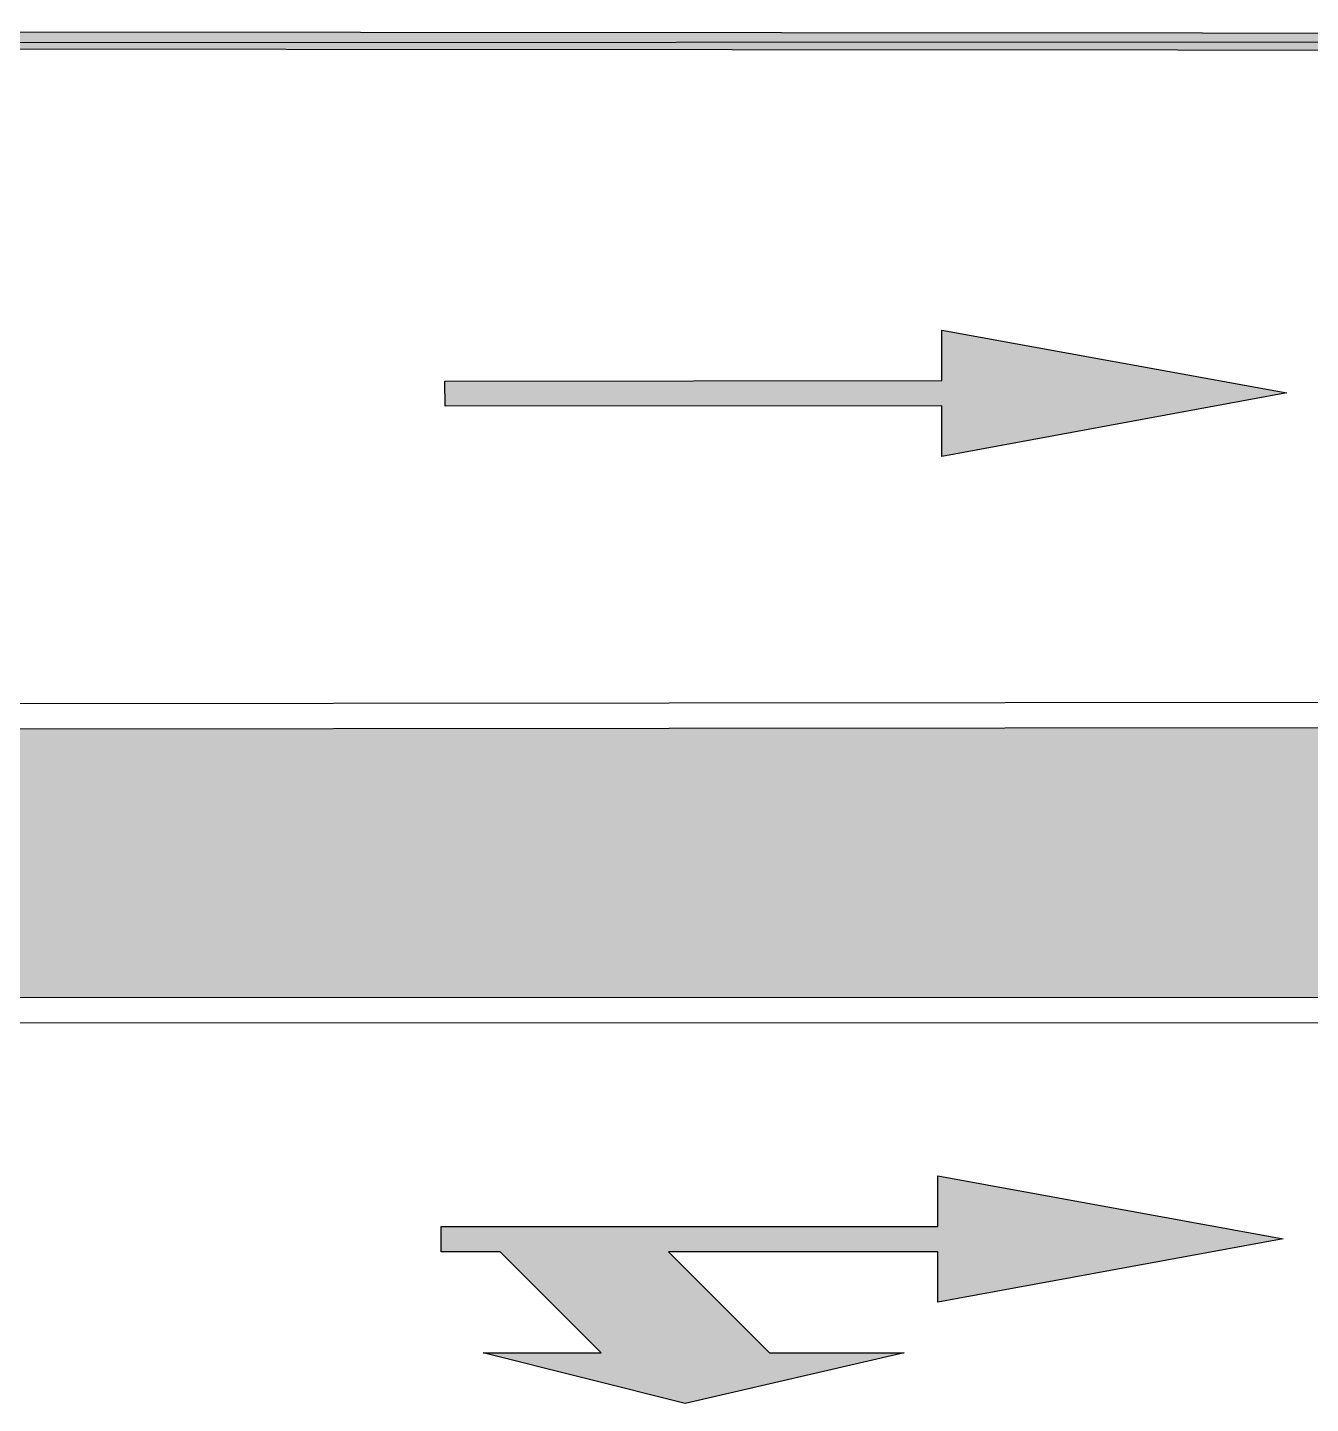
# Model space of a CAD drawing. Header units: metres. Extents: x 668617 to 675126, y 2286318 to 2293677.
# Drawn here: x 668991.56 to 668999.18, y 2287208.27 to 2287216.44 of the extents above; entities that cross this region are included whole.
import ezdxf

# ---------------------------------------------------------------- set-up
doc = ezdxf.new("R2010")
doc.units = ezdxf.units.M
doc.header["$MEASUREMENT"] = 0
for name, color, linetype in [('0_GUIA', 6, 'Continuous'), ('CU_VEGETACION', 54, 'Continuous'), ('DMTG-PB-BANQUETAS', 251, 'Continuous'), ('DMTG-SH-FLECHA FRENTE', 252, 'Continuous'), ('DMTG-SH-FLECHA FRENTE DERECHA', 252, 'Continuous')]:
    doc.layers.add(name, color=color, linetype=linetype)

# ---------------------------------------------------------------- blocks, each defined once
blk = doc.blocks.new('*U22')
blk.add_hatch(color=252).paths.add_polyline_path([(0.0993, 3.5811), (0.0993, 3.2311), (-0.0507, 3.2311), (-0.0507, 6.1811), (-0.3507, 6.1811), (0.0243, 8.2311), (0.3993, 6.1811), (0.0993, 6.1811), (0.0993, 4.5811), (0.6993, 5.1811), (0.6993, 5.9811), (0.9993, 4.6811), (0.6993, 3.4811), (0.6993, 4.1811)])
at = {"color": 252}
blk.add_lwpolyline([(0.0993, 3.5811), (0.0993, 3.2311), (-0.0507, 3.2311), (-0.0507, 6.1811), (-0.3507, 6.1811), (0.0243, 8.2311), (0.3993, 6.1811), (0.0993, 6.1811), (0.0993, 4.5811), (0.6993, 5.1811), (0.6993, 5.9811), (0.9993, 4.6811), (0.6993, 3.4811), (0.6993, 4.1811)], close=True, dxfattribs=at)
blk = doc.blocks.new('*U32')
blk.add_hatch(color=252).paths.add_polyline_path([(1.2741, 10.5482), (0.8991, 8.4982), (1.1991, 8.4982), (1.1991, 5.5482), (1.3491, 5.5482), (1.3491, 8.4982), (1.6491, 8.4982)])
at = {"color": 252}
blk.add_lwpolyline([(1.2741, 10.5482), (0.8991, 8.4982), (1.1991, 8.4982), (1.1991, 5.5482), (1.3491, 5.5482), (1.3491, 8.4982), (1.6491, 8.4982), (1.2741, 10.5482)], dxfattribs=at)

msp = doc.modelspace()

# ---------------------------------------------------------------- hatches: boundary and pattern name
msp.add_hatch(color=252).paths.add_polyline_path([(669001.03483, 2287216.40414), (668956.03484, 2287216.43954), (668956.03476, 2287216.33954), (669001.03475, 2287216.30414)])
at = {"layer": 'CU_VEGETACION'}
h = msp.add_hatch(dxfattribs=at)
h.set_pattern_fill('GRASS', color=256, scale=0.25, angle=1.056706)
h.set_pattern_definition([(92.53632, (668987.63236, 2287172.38601), (-0.18442637, 0.16878067), [0.046875, -0.30667839]), (47.53632, (668987.63236, 2287172.386), (-0.18442637, 0.16878067), [0.046875, -0.203125]), (137.53632, (668987.63236, 2287172.386), (-0.16878067, -0.18442637), [0.046875, -0.203125])])
h.paths.add_polyline_path([(669004.18378, 2287212.28789), (669004.4432, 2287212.2981), (669004.67137, 2287212.24074), (669004.87259, 2287212.12052), (669005.03158, 2287211.94726), (669005.13462, 2287211.73647), (669005.17335, 2287211.50537), (669005.1438, 2287211.27203), (669005.04936, 2287211.05664), (669004.898, 2287210.87737), (669004.70163, 2287210.7491), (669004.47696, 2287210.68249), (669004.21973, 2287210.68254), (668617.45293, 2287210.54733), (668617.21165, 2287210.55631), (668617.00453, 2287210.63254), (668616.83238, 2287210.77005), (668616.71149, 2287210.95391), (668616.65481, 2287211.16683), (668616.66711, 2287211.38693), (668616.74742, 2287211.59236), (668616.88803, 2287211.76183), (668617.07521, 2287211.87864), (668617.29485, 2287211.93267)])

# ---------------------------------------------------------------- linework, layer by layer
msp.add_lwpolyline([(669001.03483, 2287216.40414), (668956.03484, 2287216.43954), (668956.03476, 2287216.33954), (669001.03475, 2287216.30414)], close=True)
at = {"layer": '0_GUIA', "color": 6}
msp.add_lwpolyline([(668956.03476, 2287216.33954), (669001.03479, 2287216.35414)], dxfattribs=at)
at = {"layer": 'DMTG-PB-BANQUETAS', "flags": 128}
for points in [[(668617.2766, 2287212.08265), (669004.18076, 2287212.43788)], [(669004.18076, 2287212.43788), (669004.45885, 2287212.44883), (669004.72936, 2287212.38083), (669004.96831, 2287212.23807), (669005.1568, 2287212.03267), (669005.27896, 2287211.78276), (669005.32493, 2287211.50841), (669005.28989, 2287211.23166), (669005.178, 2287210.97648), (669004.99843, 2287210.7638), (669004.7653, 2287210.61152), (669004.49871, 2287210.53248), (669004.2197, 2287210.53254), (668617.45017, 2287210.39733)]]:
    msp.add_lwpolyline(points, dxfattribs=at)
msp.add_lwpolyline([(669004.18378, 2287212.28789), (669004.4432, 2287212.2981), (669004.67137, 2287212.24074), (669004.87259, 2287212.12052), (669005.03158, 2287211.94726), (669005.13462, 2287211.73647), (669005.17335, 2287211.50537), (669005.1438, 2287211.27203), (669005.04936, 2287211.05664), (669004.898, 2287210.87737), (669004.70163, 2287210.7491), (669004.47696, 2287210.68249), (669004.21973, 2287210.68254), (668617.45293, 2287210.54733), (668617.21165, 2287210.55631), (668617.00453, 2287210.63254), (668616.83238, 2287210.77005), (668616.71149, 2287210.95391), (668616.65481, 2287211.16683), (668616.66711, 2287211.38693), (668616.74742, 2287211.59236), (668616.88803, 2287211.76183), (668617.07521, 2287211.87864), (668617.29485, 2287211.93267)], close=True, dxfattribs=at)

# ---------------------------------------------------------------- block references
at = {"layer": 'DMTG-SH-FLECHA FRENTE', "xscale": -1, "rotation": 270.0526050067648}
msp.add_blockref('*U32', (668988.48971, 2287212.98635), dxfattribs=at)
at = {"layer": 'DMTG-SH-FLECHA FRENTE DERECHA', "rotation": 270.0200308579991}
msp.add_blockref('*U22', (668990.78236, 2287209.26826), dxfattribs=at)

doc.saveas('drawing.dxf')
